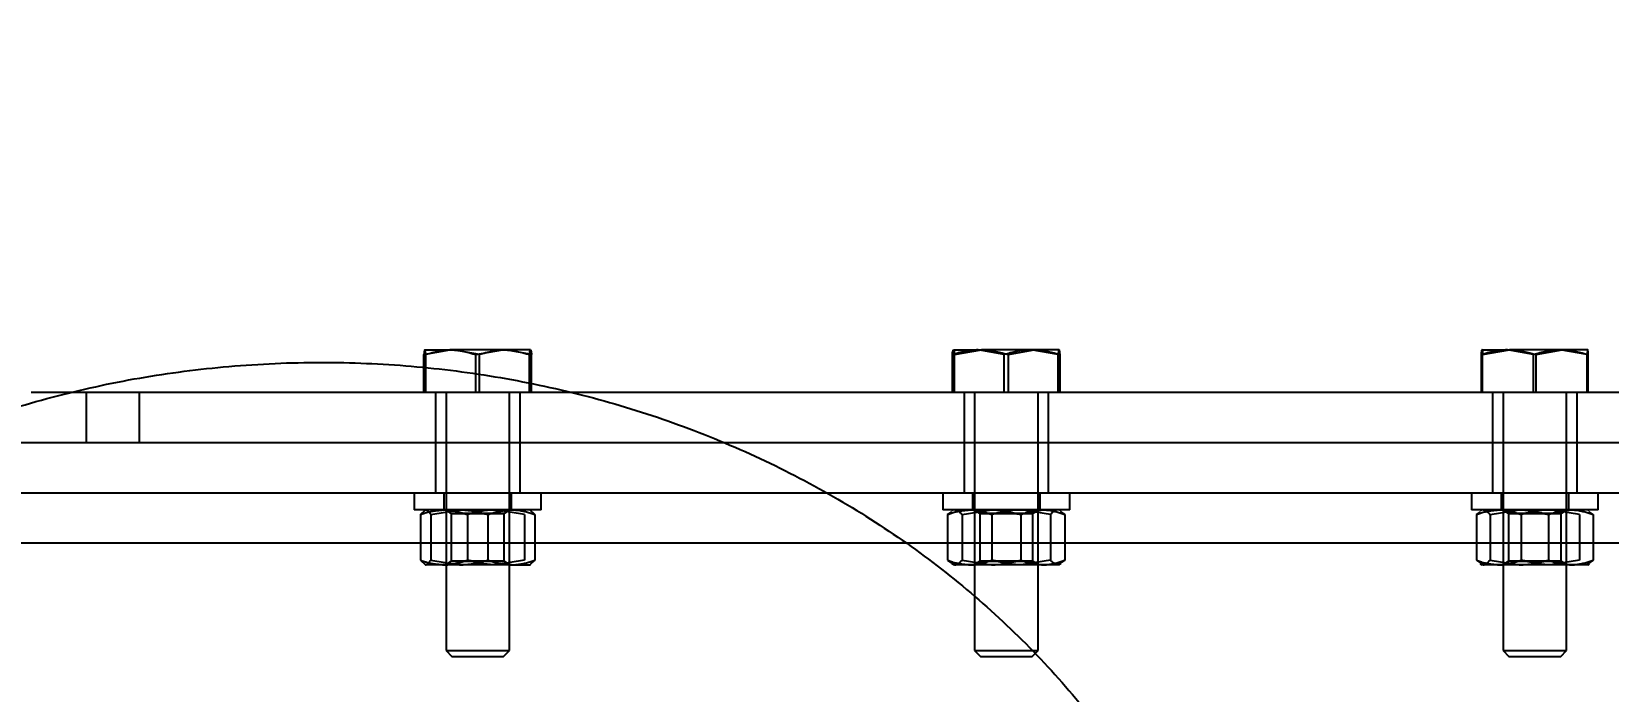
# Model space of a CAD drawing. Header units: metres. Extents: x 0 to 63075, y 0 to 44550.
# Drawn here: x 39930.5 to 40079.7, y 36024.7 to 36087.1 of the extents above; entities that cross this region are included whole.
import ezdxf

# ---------------------------------------------------------------- set-up
doc = ezdxf.new("R2010")
doc.units = ezdxf.units.M
doc.header["$LTSCALE"] = 75
doc.linetypes.add('HIDDEN2', pattern=[4.7625, 3.175, -1.5875])
for name, color, linetype in [('SDM', 7, 'Continuous'), ('SL1', 8, 'Continuous'), ('SL4', 4, 'Continuous'), ('ST1', 7, 'HIDDEN2')]:
    doc.layers.add(name, color=color, linetype=linetype)
doc.styles.add('ROMANS', font='ROMANS.SHX')
doc.dimstyles.new('75___1-75', dxfattribs={"dimscale": 75, "dimtxt": 2.5, "dimasz": 2, "dimexe": 1.5, "dimexo": 1, "dimgap": 0.5, "dimtad": 1, "dimdec": 0, "dimzin": 12, "dimtxsty": 'ROMANS', "dimcen": 0, "dimclrd": 256, "dimclre": 256, "dimclrt": 3, "dimazin": 3, "dimtfac": 1, "dimtdec": 0, "dimtmove": 0, "dimatfit": 0, "dimfxl": 1, "dimlwd": -1, "dimlwe": -1, "dimarcsym": 0})

# ---------------------------------------------------------------- blocks, each defined once
blk = doc.blocks.new('A$Cf33ee68d')
at = {"layer": 'SL1'}
for points, knots in [([(16195.3, 7808.57), (16196.87, 7814.73), (16198.83, 7820.73), (16208.42, 7844.96), (16218.99, 7861.1), (16247.4, 7893.41), (16266.46, 7908.03), (16309.42, 7933.23), (16333.72, 7943.41), (16385.19, 7959.22), (16412.38, 7964.8), (16461.24, 7970.69), (16482.6, 7971.95), (16503.97, 7971.95)], [3.268342, 3.268342, 3.268342, 3.268342, 3.33702, 3.33702, 3.555753, 3.555753, 3.847507, 3.847507, 4.161667, 4.161667, 4.475826, 4.475826, 4.712315, 4.712315, 4.712315, 4.712315]), ([(16193.64, 7805.41), (16194.78, 7807.71), (16196.04, 7809.97), (16198.81, 7814.38), (16200.32, 7816.53), (16203.57, 7820.7), (16205.31, 7822.71), (16209, 7826.58), (16210.95, 7828.43), (16215.04, 7831.97), (16217.18, 7833.64), (16221.64, 7836.81), (16223.95, 7838.29), (16228.73, 7841.05), (16231.19, 7842.33), (16236.24, 7844.67), (16238.83, 7845.74), (16244.11, 7847.64), (16246.8, 7848.47), (16252.26, 7849.91), (16255.02, 7850.52), (16260.61, 7851.49), (16263.42, 7851.85), (16269.16, 7852.35), (16272.07, 7852.48), (16277.83, 7852.48), (16280.68, 7852.36), (16286.33, 7851.88), (16289.15, 7851.52), (16294.73, 7850.56), (16297.5, 7849.96), (16302.95, 7848.54), (16305.64, 7847.71), (16310.92, 7845.83), (16313.51, 7844.77), (16318.56, 7842.45), (16321.03, 7841.17), (16325.81, 7838.42), (16328.13, 7836.95), (16332.6, 7833.79), (16334.75, 7832.12), (16338.86, 7828.59), (16340.82, 7826.74), (16344.54, 7822.86), (16346.29, 7820.84), (16349.57, 7816.65), (16351.1, 7814.48), (16353.91, 7810.02), (16355.19, 7807.73), (16357.51, 7803.04), (16358.54, 7800.65), (16360.33, 7795.78), (16361.09, 7793.3), (16362.35, 7788.31), (16362.84, 7785.78), (16363.55, 7780.71), (16363.77, 7778.16), (16363.94, 7773.06), (16363.88, 7770.5), (16363.5, 7765.43), (16363.17, 7762.89), (16362.25, 7757.88), (16361.66, 7755.39), (16360.4, 7751.15), (16359.8, 7749.36), (16359.13, 7747.61)], [0, 0, 0, 0, 8.347088, 8.347088, 16.801546, 16.801546, 25.294866, 25.294866, 33.816343, 33.816343, 42.354668, 42.354668, 50.900516, 50.900516, 59.447382, 59.447382, 67.991426, 67.991426, 76.530877, 76.530877, 85.065412, 85.065412, 93.595637, 93.595637, 102.341976, 102.341976, 110.866853, 110.866853, 119.392248, 119.392248, 127.919257, 127.919257, 136.449361, 136.449361, 144.983739, 144.983739, 153.523022, 153.523022, 162.066924, 162.066924, 170.613742, 170.613742, 179.159719, 179.159719, 187.698431, 187.698431, 196.220556, 196.220556, 204.714645, 204.714645, 213.169447, 213.169447, 221.577596, 221.577596, 229.939064, 229.939064, 238.262231, 238.262231, 246.561882, 246.561882, 254.855919, 254.855919, 263.16276, 263.16276, 269.274674, 269.274674, 269.274674, 269.274674])]:
    blk.add_open_spline(points, degree=3, knots=knots, dxfattribs=at)
blk = doc.blocks.new('*D31')
at = {"layer": 'Defpoints', "color": 0, "transparency": 16777216}
for p in [(35481.24, 36889.88), (35481.24, 36053.03), (40155.71, 36053.03)]:
    blk.add_point(p, dxfattribs=at)
at = {"layer": 'SDM', "transparency": 16777216}
for p, q in [((35481.24, 36128.03), (35481.24, 37002.38)), ((40155.71, 36128.03), (40155.71, 37002.38)), ((40005.71, 36889.88), (35631.24, 36889.88))]:
    blk.add_line(p, q, dxfattribs=at)
for points in [[(35631.24, 36914.88), (35631.24, 36864.88), (35481.24, 36889.88)], [(40005.71, 36914.88), (40005.71, 36864.88), (40155.71, 36889.88)]]:
    blk.add_solid(points, dxfattribs=at)
at = {"layer": 'SDM', "color": 3, "transparency": 16777216, "insert": (37818.48, 37021.13), "char_height": 187.5, "attachment_point": 5, "style": 'ROMANS'}
blk.add_mtext('4674', dxfattribs=at)
blk = doc.blocks.new('A$C6e6623c1')
at = {"layer": 'SL4'}
for p, q in [((4486.38, 1733.67), (4488.83, 1734.11)), ((4486.38, 1730.11), (4486.38, 1733.67)), ((4486.48, 1734.11), (4486.47, 1734.11)), ((4486.48, 1734.11), (4488.83, 1734.11)), ((4493.83, 1734.11), (4488.83, 1734.11)), ((4491.29, 1733.67), (4493.83, 1734.11)), ((4491.29, 1730.11), (4491.29, 1733.67)), ((4496.47, 1734.11), (4493.83, 1734.11)), ((4496.38, 1730.11), (4496.38, 1733.67)), ((4496.48, 1734.11), (4496.47, 1734.11)), ((4496.48, 1734.11), (4496.48, 1734.11)), ((4496.57, 1730.11), (4496.57, 1733.67)), ((4536.38, 1730.11), (4536.38, 1733.67)), ((4536.48, 1734.11), (4539.13, 1734.11)), ((4536.58, 1733.67), (4539.13, 1734.11)), ((4536.58, 1730.11), (4536.58, 1733.67)), ((4544.13, 1734.11), (4539.13, 1734.11)), ((4541.68, 1733.67), (4544.13, 1734.11)), ((4541.68, 1730.11), (4541.68, 1733.67)), ((4546.47, 1734.11), (4544.13, 1734.11)), ((4546.48, 1734.11), (4546.48, 1734.11)), ((4546.57, 1730.11), (4546.57, 1733.67)), ((4586.42, 1730.11), (4586.42, 1733.67)), ((4586.48, 1734.11), (4586.47, 1734.11)), ((4586.48, 1734.11), (4589.07, 1734.11)), ((4586.54, 1733.67), (4589.07, 1734.11)), ((4586.54, 1730.11), (4586.54, 1733.67)), ((4594.07, 1734.11), (4589.07, 1734.11)), ((4591.6, 1733.67), (4594.07, 1734.11)), ((4591.6, 1730.11), (4591.6, 1733.67)), ((4596.47, 1734.11), (4594.07, 1734.11)), ((4596.48, 1734.11), (4596.48, 1734.11)), ((4596.53, 1730.11), (4596.53, 1733.67)), ((4449.24, 1730.11), (4454.48, 1730.11)), ((4454.48, 1725.35), (4454.48, 1730.11)), ((4454.48, 1730.11), (4459.48, 1730.11)), ((4459.48, 1725.35), (4459.48, 1730.11)), ((4459.48, 1730.11), (4614.72, 1730.11)), ((3669.71, 1725.35), (4614.72, 1725.35)), ((4459.48, 1725.35), (4614.72, 1725.35)), ((4619.71, 1715.82), (3669.71, 1715.82))]:
    blk.add_line(p, q, dxfattribs=at)
for points, knots in [([(4486.48, 1734.11), (4486.47, 1734.11), (4486.44, 1734.09), (4486.41, 1733.85), (4486.38, 1733.67)], [0, 0, 0, 0, 0.2318493, 1, 1, 1, 1]), ([(4488.83, 1734.11), (4488.89, 1734.11), (4489.72, 1734.11), (4490.53, 1733.88), (4491.29, 1733.67)], [0, 0, 0, 0, 0.070201, 1, 1, 1, 1]), ([(4493.83, 1734.11), (4493.89, 1734.11), (4494.75, 1734.11), (4495.59, 1733.88), (4496.38, 1733.67)], [0, 0, 0, 0, 0.070201, 1, 1, 1, 1]), ([(4496.38, 1733.67), (4496.4, 1733.85), (4496.43, 1734.09), (4496.46, 1734.11), (4496.47, 1734.11)], [0, 0, 0, 0, 0.768151, 1, 1, 1, 1]), ([(4496.47, 1734.11), (4496.5, 1734.06), (4496.53, 1733.98), (4496.56, 1733.72), (4496.57, 1733.67)], [0, 0, 0, 0, 0.7889992, 1, 1, 1, 1]), ([(4536.38, 1733.67), (4536.38, 1733.72), (4536.42, 1733.98), (4536.45, 1734.06), (4536.48, 1734.11)], [0, 0, 0, 0, 0.211001, 1, 1, 1, 1]), ([(4536.48, 1734.11), (4536.49, 1734.11), (4536.52, 1734.09), (4536.55, 1733.85), (4536.58, 1733.67)], [0, 0, 0, 0, 0.231849, 1, 1, 1, 1]), ([(4539.13, 1734.11), (4539.19, 1734.11), (4540.05, 1734.11), (4540.9, 1733.88), (4541.68, 1733.67)], [0, 0, 0, 0, 0.070201, 1, 1, 1, 1]), ([(4544.13, 1734.11), (4544.18, 1734.11), (4545.01, 1734.11), (4545.82, 1733.88), (4546.57, 1733.67)], [0, 0, 0, 0, 0.070201, 1, 1, 1, 1]), ([(4546.57, 1733.67), (4546.55, 1733.85), (4546.51, 1734.09), (4546.48, 1734.11), (4546.47, 1734.11)], [0, 0, 0, 0, 0.768151, 1, 1, 1, 1]), ([(4586.42, 1733.67), (4586.42, 1733.72), (4586.44, 1733.98), (4586.46, 1734.06), (4586.48, 1734.11)], [0, 0, 0, 0, 0.2110008, 1, 1, 1, 1]), ([(4586.48, 1734.11), (4586.48, 1734.11), (4586.5, 1734.09), (4586.52, 1733.85), (4586.54, 1733.67)], [0, 0, 0, 0, 0.231849, 1, 1, 1, 1]), ([(4589.07, 1734.11), (4589.13, 1734.11), (4589.98, 1734.11), (4590.82, 1733.88), (4591.6, 1733.67)], [0, 0, 0, 0, 0.070201, 1, 1, 1, 1]), ([(4594.07, 1734.11), (4594.12, 1734.11), (4594.96, 1734.11), (4595.77, 1733.88), (4596.53, 1733.67)], [0, 0, 0, 0, 0.070201, 1, 1, 1, 1]), ([(4596.53, 1733.67), (4596.52, 1733.85), (4596.5, 1734.09), (4596.48, 1734.11), (4596.47, 1734.11)], [0, 0, 0, 0, 0.768151, 1, 1, 1, 1])]:
    blk.add_open_spline(points, degree=3, knots=knots, dxfattribs=at)
at = {"layer": 'ST1'}
for p, q in [((4486.57, 1730.11), (4486.57, 1733.67)), ((4491.66, 1733.67), (4489.12, 1734.11)), ((4491.66, 1730.11), (4491.66, 1733.67)), ((4496.57, 1733.67), (4494.12, 1734.11)), ((4541.27, 1733.67), (4538.82, 1734.11)), ((4541.27, 1730.11), (4541.27, 1733.67)), ((4546.37, 1733.67), (4543.82, 1734.11)), ((4546.37, 1730.11), (4546.37, 1733.67)), ((4591.35, 1733.67), (4588.88, 1734.11)), ((4591.35, 1730.11), (4591.35, 1733.67)), ((4596.41, 1733.67), (4593.88, 1734.11)), ((4596.41, 1730.11), (4596.41, 1733.67)), ((4454.48, 1725.35), (4454.48, 1730.11)), ((4487.48, 1730.11), (4487.48, 1725.35)), ((4488.48, 1730.11), (4488.48, 1705.67)), ((4494.48, 1705.67), (4494.48, 1730.11)), ((4495.48, 1725.35), (4495.48, 1730.11)), ((4537.48, 1730.11), (4537.48, 1725.35)), ((4538.48, 1730.11), (4538.48, 1705.67)), ((4544.48, 1705.67), (4544.48, 1730.11)), ((4545.48, 1725.35), (4545.48, 1730.11)), ((4587.48, 1730.11), (4587.48, 1725.35)), ((4588.48, 1730.11), (4588.48, 1705.67)), ((4594.48, 1705.67), (4594.48, 1730.11)), ((4595.48, 1725.35), (4595.48, 1730.11)), ((4487.48, 1725.35), (4487.48, 1720.59)), ((4495.48, 1720.59), (4495.48, 1725.35)), ((4537.48, 1725.35), (4537.48, 1720.59)), ((4545.48, 1720.59), (4545.48, 1725.35)), ((4587.48, 1725.35), (4587.48, 1720.59)), ((4595.48, 1720.59), (4595.48, 1725.35)), ((3669.71, 1720.59), (4669.71, 1720.59)), ((4485.48, 1720.59), (4485.48, 1718.99)), ((4488.28, 1720.59), (4488.28, 1718.99)), ((4494.68, 1718.99), (4494.68, 1720.59)), ((4497.48, 1718.99), (4497.48, 1720.59)), ((4535.48, 1720.59), (4535.48, 1718.99)), ((4538.28, 1720.59), (4538.28, 1718.99)), ((4544.68, 1718.99), (4544.68, 1720.59)), ((4547.48, 1718.99), (4547.48, 1720.59)), ((4585.48, 1720.59), (4585.48, 1718.99)), ((4588.28, 1720.59), (4588.28, 1718.99)), ((4594.68, 1718.99), (4594.68, 1720.59)), ((4597.48, 1718.99), (4597.48, 1720.59)), ((4493.25, 1718.99), (4485.48, 1718.99)), ((4486.06, 1718.54), (4486.55, 1718.99)), ((4486.06, 1718.54), (4486.06, 1714.23)), ((4487.04, 1718.54), (4489.75, 1718.99)), ((4487.04, 1718.54), (4487.04, 1714.23)), ((4488.48, 1718.99), (4488.48, 1718.96)), ((4488.48, 1718.99), (4488.98, 1718.64)), ((4494.48, 1718.96), (4488.48, 1718.96)), ((4488.48, 1718.96), (4488.98, 1718.61)), ((4489.88, 1718.64), (4488.98, 1718.64)), ((4488.98, 1718.64), (4488.98, 1718.61)), ((4493.07, 1718.61), (4488.98, 1718.61)), ((4488.98, 1718.61), (4488.98, 1714.14)), ((4493.98, 1718.64), (4489.88, 1718.64)), ((4490.5, 1718.54), (4490.5, 1714.23)), ((4492.45, 1718.54), (4492.45, 1714.23)), ((4493.98, 1718.61), (4493.07, 1718.61)), ((4495.91, 1718.54), (4493.2, 1718.99)), ((4497.48, 1718.99), (4493.25, 1718.99)), ((4493.98, 1718.64), (4494.48, 1718.99)), ((4493.98, 1718.61), (4494.48, 1718.96)), ((4493.98, 1718.61), (4493.98, 1718.64)), ((4493.98, 1714.14), (4493.98, 1718.61)), ((4494.48, 1718.96), (4494.48, 1718.99)), ((4495.91, 1718.54), (4495.91, 1714.23)), ((4496.89, 1718.54), (4496.4, 1718.99)), ((4496.89, 1718.54), (4496.89, 1714.23)), ((4543.64, 1718.99), (4535.48, 1718.99)), ((4535.93, 1718.54), (4536.33, 1718.8)), ((4535.93, 1718.54), (4535.93, 1714.23)), ((4536.48, 1718.99), (4536.28, 1718.88)), ((4537.3, 1718.54), (4540.07, 1718.99)), ((4537.3, 1718.54), (4537.3, 1714.23)), ((4538.48, 1718.99), (4538.48, 1718.96)), ((4538.48, 1718.99), (4538.98, 1718.64)), ((4544.48, 1718.96), (4538.48, 1718.96)), ((4538.48, 1718.96), (4538.98, 1718.61)), ((4539.75, 1718.64), (4538.98, 1718.64)), ((4538.98, 1718.64), (4538.98, 1718.61)), ((4543.2, 1718.61), (4538.98, 1718.61)), ((4538.98, 1718.61), (4538.98, 1714.14)), ((4543.98, 1718.64), (4539.75, 1718.64)), ((4540.11, 1718.54), (4540.11, 1714.23)), ((4542.84, 1718.54), (4542.84, 1714.23)), ((4545.65, 1718.54), (4542.88, 1718.99)), ((4543.98, 1718.61), (4543.2, 1718.61)), ((4547.48, 1718.99), (4543.64, 1718.99)), ((4543.98, 1718.64), (4544.48, 1718.99)), ((4543.98, 1718.61), (4544.48, 1718.96)), ((4543.98, 1718.61), (4543.98, 1718.64)), ((4543.98, 1714.14), (4543.98, 1718.61)), ((4544.48, 1718.96), (4544.48, 1718.99)), ((4545.65, 1718.54), (4545.65, 1714.23)), ((4546.67, 1718.88), (4546.48, 1718.99)), ((4547.02, 1718.54), (4546.62, 1718.8)), ((4547.02, 1718.54), (4547.02, 1714.23)), ((4593.56, 1718.99), (4585.48, 1718.99)), ((4585.96, 1718.54), (4586.35, 1718.81)), ((4585.96, 1718.54), (4585.96, 1714.23)), ((4586.48, 1718.99), (4586.3, 1718.89)), ((4587.24, 1718.54), (4590, 1718.99)), ((4587.24, 1718.54), (4587.24, 1714.23)), ((4588.48, 1718.99), (4588.48, 1718.96)), ((4588.48, 1718.99), (4588.98, 1718.64)), ((4594.48, 1718.96), (4588.48, 1718.96)), ((4588.48, 1718.96), (4588.98, 1718.61)), ((4589.77, 1718.64), (4588.98, 1718.64)), ((4588.98, 1718.64), (4588.98, 1718.61)), ((4593.18, 1718.61), (4588.98, 1718.61)), ((4588.98, 1718.61), (4588.98, 1714.14)), ((4593.98, 1718.64), (4589.77, 1718.64)), ((4590.19, 1718.54), (4590.19, 1714.23)), ((4592.76, 1718.54), (4592.76, 1714.23)), ((4595.71, 1718.54), (4592.95, 1718.99)), ((4593.98, 1718.61), (4593.18, 1718.61)), ((4597.48, 1718.99), (4593.56, 1718.99)), ((4593.98, 1718.64), (4594.48, 1718.99)), ((4593.98, 1718.61), (4594.48, 1718.96)), ((4593.98, 1718.61), (4593.98, 1718.64)), ((4593.98, 1714.14), (4593.98, 1718.61)), ((4594.48, 1718.96), (4594.48, 1718.99)), ((4595.71, 1718.54), (4595.71, 1714.23)), ((4596.65, 1718.89), (4596.48, 1718.99)), ((4596.99, 1718.54), (4596.6, 1718.81)), ((4596.99, 1718.54), (4596.99, 1714.23)), ((4669.71, 1715.82), (3669.71, 1715.82)), ((4486.06, 1714.23), (4486.55, 1713.79)), ((4487.04, 1714.23), (4489.75, 1713.79)), ((4488.98, 1714.16), (4488.48, 1713.81)), ((4488.98, 1714.14), (4488.48, 1713.79)), ((4488.98, 1714.16), (4493.98, 1714.16)), ((4488.98, 1714.14), (4493.98, 1714.14)), ((4495.91, 1714.23), (4493.2, 1713.79)), ((4494.48, 1713.81), (4493.98, 1714.16)), ((4494.48, 1713.79), (4493.98, 1714.14)), ((4496.89, 1714.23), (4496.4, 1713.79)), ((4535.93, 1714.23), (4536.62, 1713.79)), ((4537.3, 1714.23), (4540.07, 1713.79)), ((4538.98, 1714.16), (4538.48, 1713.81)), ((4538.98, 1714.14), (4538.48, 1713.79)), ((4538.98, 1714.16), (4543.98, 1714.16)), ((4538.98, 1714.14), (4543.98, 1714.14)), ((4545.65, 1714.23), (4542.88, 1713.79)), ((4544.48, 1713.81), (4543.98, 1714.16)), ((4544.48, 1713.79), (4543.98, 1714.14)), ((4547.02, 1714.23), (4546.33, 1713.79)), ((4585.96, 1714.23), (4586.6, 1713.79)), ((4587.24, 1714.23), (4590, 1713.79)), ((4588.98, 1714.16), (4588.48, 1713.81)), ((4588.98, 1714.14), (4588.48, 1713.79)), ((4588.98, 1714.16), (4593.98, 1714.16)), ((4588.98, 1714.14), (4593.98, 1714.14)), ((4595.71, 1714.23), (4592.95, 1713.79)), ((4594.48, 1713.81), (4593.98, 1714.16)), ((4594.48, 1713.79), (4593.98, 1714.14)), ((4596.99, 1714.23), (4596.35, 1713.79)), ((4489.75, 1713.79), (4486.55, 1713.79)), ((4489.56, 1713.81), (4488.48, 1713.81)), ((4489.56, 1713.81), (4494.48, 1713.81)), ((4494.67, 1713.79), (4489.75, 1713.79)), ((4494.67, 1713.79), (4496.47, 1713.79)), ((4536.28, 1713.9), (4536.48, 1713.79)), ((4536.62, 1713.79), (4536.48, 1713.79)), ((4540.07, 1713.79), (4536.62, 1713.79)), ((4538.48, 1713.81), (4539.4, 1713.81)), ((4539.4, 1713.81), (4544.48, 1713.81)), ((4544.93, 1713.79), (4540.07, 1713.79)), ((4546.48, 1713.79), (4544.93, 1713.79)), ((4546.48, 1713.79), (4546.67, 1713.9)), ((4586.3, 1713.89), (4586.48, 1713.79)), ((4586.6, 1713.79), (4586.48, 1713.79)), ((4590, 1713.79), (4586.6, 1713.79)), ((4588.48, 1713.81), (4589.43, 1713.81)), ((4589.43, 1713.81), (4594.48, 1713.81)), ((4594.88, 1713.79), (4590, 1713.79)), ((4596.48, 1713.79), (4594.88, 1713.79)), ((4596.48, 1713.79), (4596.65, 1713.89)), ((4488.48, 1705.67), (4494.48, 1705.67)), ((4488.48, 1705.67), (4489.03, 1705.11)), ((4489.03, 1705.11), (4493.92, 1705.11)), ((4493.92, 1705.11), (4494.48, 1705.67)), ((4538.48, 1705.67), (4544.48, 1705.67)), ((4538.48, 1705.67), (4539.03, 1705.11)), ((4539.03, 1705.11), (4543.92, 1705.11)), ((4543.92, 1705.11), (4544.48, 1705.67)), ((4588.48, 1705.67), (4594.48, 1705.67)), ((4588.48, 1705.67), (4589.03, 1705.11)), ((4589.03, 1705.11), (4593.92, 1705.11)), ((4593.92, 1705.11), (4594.48, 1705.67))]:
    blk.add_line(p, q, dxfattribs=at)
for points, knots in [([(4486.57, 1733.67), (4486.57, 1733.72), (4486.54, 1733.98), (4486.5, 1734.06), (4486.48, 1734.11)], [0, 0, 0, 0, 0.2110008, 1, 1, 1, 1]), ([(4489.12, 1734.11), (4489.06, 1734.11), (4488.2, 1734.11), (4487.36, 1733.88), (4486.57, 1733.67)], [0, 0, 0, 0, 0.070201, 1, 1, 1, 1]), ([(4494.12, 1734.11), (4494.06, 1734.11), (4493.23, 1734.11), (4492.42, 1733.88), (4491.66, 1733.67)], [0, 0, 0, 0, 0.070201, 1, 1, 1, 1]), ([(4538.82, 1734.11), (4538.77, 1734.11), (4537.94, 1734.11), (4537.13, 1733.88), (4536.38, 1733.67)], [0, 0, 0, 0, 0.070201, 1, 1, 1, 1]), ([(4543.82, 1734.11), (4543.76, 1734.11), (4542.9, 1734.11), (4542.05, 1733.88), (4541.27, 1733.67)], [0, 0, 0, 0, 0.070201, 1, 1, 1, 1]), ([(4546.47, 1734.11), (4546.44, 1734.06), (4546.41, 1733.98), (4546.38, 1733.72), (4546.37, 1733.67)], [0, 0, 0, 0, 0.788999, 1, 1, 1, 1]), ([(4588.88, 1734.11), (4588.83, 1734.11), (4587.99, 1734.11), (4587.18, 1733.88), (4586.42, 1733.67)], [0, 0, 0, 0, 0.070201, 1, 1, 1, 1]), ([(4593.88, 1734.11), (4593.82, 1734.11), (4592.97, 1734.11), (4592.13, 1733.88), (4591.35, 1733.67)], [0, 0, 0, 0, 0.070201, 1, 1, 1, 1]), ([(4596.47, 1734.11), (4596.46, 1734.06), (4596.44, 1733.98), (4596.42, 1733.72), (4596.41, 1733.67)], [0, 0, 0, 0, 0.788999, 1, 1, 1, 1]), ([(4486.06, 1718.54), (4486.24, 1718.61), (4486.97, 1718.87), (4487.72, 1718.94), (4488.28, 1718.99)], [0, 0, 0, 0, 0.257551, 1, 1, 1, 1]), ([(4486.55, 1718.99), (4486.56, 1718.99), (4486.72, 1718.98), (4486.89, 1718.75), (4487.04, 1718.54)], [0, 0, 0, 0, 0.070201, 1, 1, 1, 1]), ([(4488.28, 1718.99), (4488.48, 1718.98), (4489.23, 1718.96), (4489.96, 1718.72), (4490.5, 1718.54)], [0, 0, 0, 0, 0.268634, 1, 1, 1, 1]), ([(4489.75, 1718.99), (4489.81, 1718.99), (4490.72, 1718.98), (4491.62, 1718.75), (4492.45, 1718.54)], [0, 0, 0, 0, 0.070201, 1, 1, 1, 1]), ([(4493.2, 1718.99), (4493.14, 1718.99), (4492.23, 1718.98), (4491.33, 1718.75), (4490.5, 1718.54)], [0, 0, 0, 0, 0.070201, 1, 1, 1, 1]), ([(4492.45, 1718.54), (4492.64, 1718.61), (4493.36, 1718.87), (4494.12, 1718.94), (4494.67, 1718.99)], [0, 0, 0, 0, 0.257551, 1, 1, 1, 1]), ([(4494.67, 1718.99), (4494.87, 1718.98), (4495.63, 1718.96), (4496.36, 1718.72), (4496.89, 1718.54)], [0, 0, 0, 0, 0.268634, 1, 1, 1, 1]), ([(4535.93, 1718.54), (4536.11, 1718.61), (4536.79, 1718.87), (4537.5, 1718.94), (4538.02, 1718.99)], [0, 0, 0, 0, 0.257551, 1, 1, 1, 1]), ([(4536.62, 1718.99), (4536.63, 1718.99), (4536.86, 1718.98), (4537.09, 1718.75), (4537.3, 1718.54)], [0, 0, 0, 0, 0.070201, 1, 1, 1, 1]), ([(4538.02, 1718.99), (4538.21, 1718.98), (4538.92, 1718.96), (4539.61, 1718.72), (4540.11, 1718.54)], [0, 0, 0, 0, 0.268634, 1, 1, 1, 1]), ([(4540.07, 1718.99), (4540.14, 1718.99), (4541.07, 1718.98), (4541.99, 1718.75), (4542.84, 1718.54)], [0, 0, 0, 0, 0.0702006, 1, 1, 1, 1]), ([(4542.88, 1718.99), (4542.81, 1718.99), (4541.88, 1718.98), (4540.96, 1718.75), (4540.11, 1718.54)], [0, 0, 0, 0, 0.0702006, 1, 1, 1, 1]), ([(4542.84, 1718.54), (4543.02, 1718.61), (4543.7, 1718.87), (4544.4, 1718.94), (4544.93, 1718.99)], [0, 0, 0, 0, 0.257551, 1, 1, 1, 1]), ([(4544.93, 1718.99), (4545.12, 1718.98), (4545.82, 1718.96), (4546.51, 1718.72), (4547.02, 1718.54)], [0, 0, 0, 0, 0.268634, 1, 1, 1, 1]), ([(4546.33, 1718.99), (4546.32, 1718.99), (4546.09, 1718.98), (4545.86, 1718.75), (4545.65, 1718.54)], [0, 0, 0, 0, 0.070201, 1, 1, 1, 1]), ([(4585.96, 1718.54), (4586.14, 1718.61), (4586.83, 1718.87), (4587.54, 1718.94), (4588.07, 1718.99)], [0, 0, 0, 0, 0.257551, 1, 1, 1, 1]), ([(4586.6, 1718.99), (4586.62, 1718.99), (4586.83, 1718.98), (4587.04, 1718.75), (4587.24, 1718.54)], [0, 0, 0, 0, 0.070201, 1, 1, 1, 1]), ([(4588.07, 1718.99), (4588.27, 1718.98), (4588.98, 1718.96), (4589.68, 1718.72), (4590.19, 1718.54)], [0, 0, 0, 0, 0.268634, 1, 1, 1, 1]), ([(4590, 1718.99), (4590.07, 1718.99), (4591, 1718.98), (4591.91, 1718.75), (4592.76, 1718.54)], [0, 0, 0, 0, 0.070201, 1, 1, 1, 1]), ([(4592.95, 1718.99), (4592.88, 1718.99), (4591.95, 1718.98), (4591.04, 1718.75), (4590.19, 1718.54)], [0, 0, 0, 0, 0.070201, 1, 1, 1, 1]), ([(4592.76, 1718.54), (4592.94, 1718.61), (4593.63, 1718.87), (4594.34, 1718.94), (4594.88, 1718.99)], [0, 0, 0, 0, 0.257551, 1, 1, 1, 1]), ([(4594.88, 1718.99), (4595.07, 1718.98), (4595.78, 1718.96), (4596.48, 1718.72), (4596.99, 1718.54)], [0, 0, 0, 0, 0.268634, 1, 1, 1, 1]), ([(4486.06, 1714.23), (4486.24, 1714.17), (4486.97, 1713.9), (4487.72, 1713.84), (4488.28, 1713.79)], [0, 0, 0, 0, 0.257551, 1, 1, 1, 1]), ([(4486.55, 1713.79), (4486.56, 1713.79), (4486.72, 1713.79), (4486.89, 1714.02), (4487.04, 1714.23)], [0, 0, 0, 0, 0.070201, 1, 1, 1, 1]), ([(4488.28, 1713.79), (4488.48, 1713.79), (4489.23, 1713.82), (4489.96, 1714.06), (4490.5, 1714.23)], [0, 0, 0, 0, 0.268634, 1, 1, 1, 1]), ([(4489.75, 1713.79), (4489.81, 1713.79), (4490.72, 1713.79), (4491.62, 1714.02), (4492.45, 1714.23)], [0, 0, 0, 0, 0.070201, 1, 1, 1, 1]), ([(4493.2, 1713.79), (4493.14, 1713.79), (4492.23, 1713.79), (4491.33, 1714.02), (4490.5, 1714.23)], [0, 0, 0, 0, 0.070201, 1, 1, 1, 1]), ([(4492.45, 1714.23), (4492.64, 1714.17), (4493.36, 1713.9), (4494.12, 1713.84), (4494.67, 1713.79)], [0, 0, 0, 0, 0.257551, 1, 1, 1, 1]), ([(4494.67, 1713.79), (4494.87, 1713.79), (4495.63, 1713.82), (4496.36, 1714.06), (4496.89, 1714.23)], [0, 0, 0, 0, 0.268634, 1, 1, 1, 1]), ([(4535.93, 1714.23), (4536.11, 1714.17), (4536.79, 1713.9), (4537.5, 1713.84), (4538.02, 1713.79)], [0, 0, 0, 0, 0.257551, 1, 1, 1, 1]), ([(4536.62, 1713.79), (4536.63, 1713.79), (4536.86, 1713.79), (4537.09, 1714.02), (4537.3, 1714.23)], [0, 0, 0, 0, 0.070201, 1, 1, 1, 1]), ([(4538.02, 1713.79), (4538.21, 1713.79), (4538.92, 1713.82), (4539.61, 1714.06), (4540.11, 1714.23)], [0, 0, 0, 0, 0.268634, 1, 1, 1, 1]), ([(4540.07, 1713.79), (4540.14, 1713.79), (4541.07, 1713.79), (4541.99, 1714.02), (4542.84, 1714.23)], [0, 0, 0, 0, 0.0702006, 1, 1, 1, 1]), ([(4542.88, 1713.79), (4542.81, 1713.79), (4541.88, 1713.79), (4540.96, 1714.02), (4540.11, 1714.23)], [0, 0, 0, 0, 0.0702006, 1, 1, 1, 1]), ([(4542.84, 1714.23), (4543.02, 1714.17), (4543.7, 1713.9), (4544.4, 1713.84), (4544.93, 1713.79)], [0, 0, 0, 0, 0.257551, 1, 1, 1, 1]), ([(4544.93, 1713.79), (4545.12, 1713.79), (4545.82, 1713.82), (4546.51, 1714.06), (4547.02, 1714.23)], [0, 0, 0, 0, 0.268634, 1, 1, 1, 1]), ([(4546.33, 1713.79), (4546.32, 1713.79), (4546.09, 1713.79), (4545.86, 1714.02), (4545.65, 1714.23)], [0, 0, 0, 0, 0.070201, 1, 1, 1, 1]), ([(4585.96, 1714.23), (4586.14, 1714.17), (4586.83, 1713.9), (4587.54, 1713.84), (4588.07, 1713.79)], [0, 0, 0, 0, 0.257551, 1, 1, 1, 1]), ([(4586.6, 1713.79), (4586.62, 1713.79), (4586.83, 1713.79), (4587.04, 1714.02), (4587.24, 1714.23)], [0, 0, 0, 0, 0.070201, 1, 1, 1, 1]), ([(4588.07, 1713.79), (4588.27, 1713.79), (4588.98, 1713.82), (4589.68, 1714.06), (4590.19, 1714.23)], [0, 0, 0, 0, 0.268634, 1, 1, 1, 1]), ([(4590, 1713.79), (4590.07, 1713.79), (4591, 1713.79), (4591.91, 1714.02), (4592.76, 1714.23)], [0, 0, 0, 0, 0.070201, 1, 1, 1, 1]), ([(4592.95, 1713.79), (4592.88, 1713.79), (4591.95, 1713.79), (4591.04, 1714.02), (4590.19, 1714.23)], [0, 0, 0, 0, 0.070201, 1, 1, 1, 1]), ([(4592.76, 1714.23), (4592.94, 1714.17), (4593.63, 1713.9), (4594.34, 1713.84), (4594.88, 1713.79)], [0, 0, 0, 0, 0.257551, 1, 1, 1, 1]), ([(4594.88, 1713.79), (4595.07, 1713.79), (4595.78, 1713.82), (4596.48, 1714.06), (4596.99, 1714.23)], [0, 0, 0, 0, 0.268634, 1, 1, 1, 1])]:
    blk.add_open_spline(points, degree=3, knots=knots, dxfattribs=at)

msp = doc.modelspace()

# ---------------------------------------------------------------- block references
at = {"layer": 'SDM'}
for name, p in [('A$Cf33ee68d', (23682.93, 28203.37)), ('A$C6e6623c1', (35481.24, 34322.92))]:
    msp.add_blockref(name, p, dxfattribs=at)

# ---------------------------------------------------------------- dimensions: what is measured, and where the dimension line sits
dim = msp.add_linear_dim(base=(35481.24, 36889.88), p1=(40155.71, 36053.03), p2=(35481.24, 36053.03), dimstyle='75___1-75', override={"dimtmove": 1}, dxfattribs=at)
dim.commit()
dim.dimension.update_dxf_attribs({"geometry": '*D31', "text_midpoint": (37818.48, 37021.13)})

doc.saveas('drawing.dxf')
